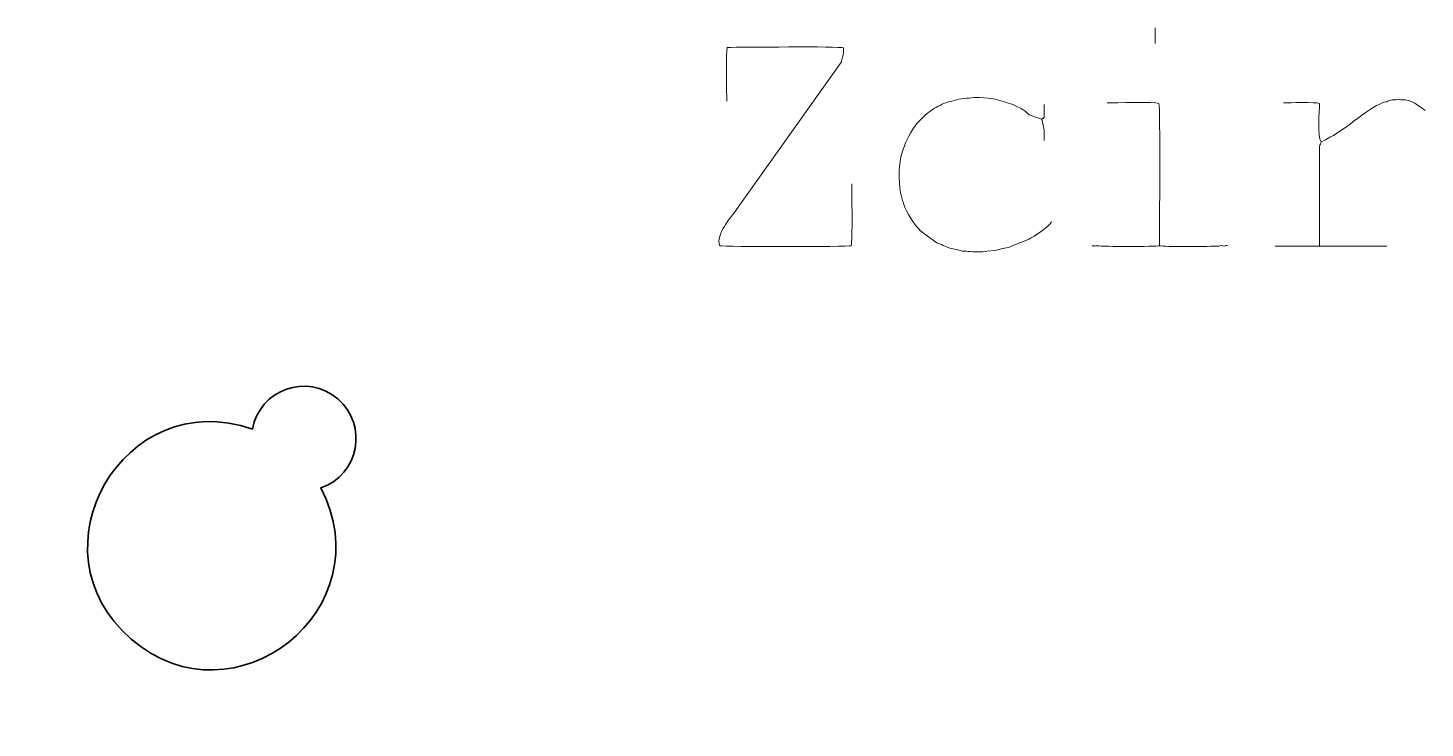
# Model space of a CAD drawing. Header units: centimetres. Extents: x -10.7 to 10.7, y -4.6 to 4.6.
# Drawn here: x 6.129 to 7.601, y -2.135 to -1.398 of the extents above; entities that cross this region are included whole.
import ezdxf

# ---------------------------------------------------------------- set-up
doc = ezdxf.new("R2010")
doc.units = ezdxf.units.CM
doc.header["$MEASUREMENT"] = 0
doc.layers.add('Layer 1', color=7, linetype='Continuous')

msp = doc.modelspace()

# ---------------------------------------------------------------- linework, layer by layer
at = {"layer": 'Layer 1', "color": 1, "lineweight": 20}
for points in [[(7.31652, -1.41425), (7.31652, -1.41425), (7.31652, -1.39778), (7.31652, -1.39778)], [(7.4897, -1.62774), (7.4897, -1.62774), (7.56068, -1.62774), (7.56068, -1.62774)]]:
    msp.add_open_spline(points, degree=3, dxfattribs=at)
for points, knots in [([(6.99685, -1.56187), (6.99685, -1.5709), (6.99788, -1.62307), (6.99628, -1.62717), (6.99628, -1.62717), (6.99309, -1.62841), (6.86093, -1.62841), (6.85774, -1.62717), (6.85774, -1.62717), (6.85322, -1.61553), (6.86945, -1.59758), (6.87553, -1.58913), (6.87553, -1.58913), (6.87553, -1.58913), (6.98606, -1.43355), (6.98606, -1.43355), (6.98606, -1.43355), (6.98625, -1.43106), (6.98756, -1.42627), (6.98833, -1.4239), (6.98833, -1.4239), (6.98833, -1.4239), (6.98833, -1.41879), (6.98833, -1.41879), (6.98833, -1.41879), (6.98356, -1.41694), (6.88023, -1.41822), (6.86569, -1.41822), (6.86569, -1.41822), (6.86397, -1.42263), (6.86512, -1.46649), (6.86512, -1.475)], [0, 0, 0, 0, 0.1111111111111111, 0.1111111111111111, 0.1111111111111111, 0.1111111111111111, 0.2222222222222222, 0.2222222222222222, 0.2222222222222222, 0.2222222222222222, 0.3333333333333333, 0.3333333333333333, 0.3333333333333333, 0.3333333333333333, 0.4444444444444444, 0.4444444444444444, 0.4444444444444444, 0.4444444444444444, 0.5555555555555556, 0.5555555555555556, 0.5555555555555556, 0.5555555555555556, 0.6666666666666666, 0.6666666666666666, 0.6666666666666666, 0.6666666666666666, 0.7777777777777778, 0.7777777777777778, 0.7777777777777778, 0.7777777777777778, 1, 1, 1, 1]), ([(7.2075, -1.60219), (7.20437, -1.60731), (7.1888, -1.61762), (7.18366, -1.62021), (7.18366, -1.62021), (7.17727, -1.62341), (7.16846, -1.62585), (7.16322, -1.62887), (7.16322, -1.62887), (7.15991, -1.62913), (7.15108, -1.63125), (7.14789, -1.63228), (7.14789, -1.63228), (7.14789, -1.63228), (7.13937, -1.63285), (7.13937, -1.63285), (7.13937, -1.63285), (7.13497, -1.63428), (7.12475, -1.63342), (7.1195, -1.63342), (7.1195, -1.63342), (7.11697, -1.6326), (7.11602, -1.63285), (7.11325, -1.63285), (7.11325, -1.63285), (7.10923, -1.63155), (7.10437, -1.63101), (7.10019, -1.62982), (7.10019, -1.62982), (7.09584, -1.62858), (7.09029, -1.62512), (7.08656, -1.62433), (7.08656, -1.62433), (7.08656, -1.62433), (7.07237, -1.61411), (7.07237, -1.61411), (7.07237, -1.61411), (7.06433, -1.60748), (7.05719, -1.59633), (7.05292, -1.58686), (7.05292, -1.58686), (7.05066, -1.58183), (7.0483, -1.57219), (7.04738, -1.56642), (7.04738, -1.56642), (7.04738, -1.56642), (7.04682, -1.55506), (7.04682, -1.55506), (7.04682, -1.55506), (7.04682, -1.55506), (7.04682, -1.55165), (7.04682, -1.55165), (7.04682, -1.55165), (7.04684, -1.55152), (7.04674, -1.54465), (7.04738, -1.54087), (7.04738, -1.54087), (7.04738, -1.54087), (7.04852, -1.53348), (7.04852, -1.53348), (7.04852, -1.53348), (7.05408, -1.51635), (7.05514, -1.51369), (7.06555, -1.49828), (7.06555, -1.49828), (7.06555, -1.49828), (7.07464, -1.4892), (7.07464, -1.4892), (7.07464, -1.4892), (7.07898, -1.48626), (7.0851, -1.48057), (7.08997, -1.47954), (7.08997, -1.47954), (7.09547, -1.47551), (7.10352, -1.47492), (7.10984, -1.47273), (7.10984, -1.47273), (7.11718, -1.47206), (7.12393, -1.47103), (7.13142, -1.47103), (7.13142, -1.47103), (7.13142, -1.47103), (7.1405, -1.47159), (7.1405, -1.47159), (7.1405, -1.47159), (7.1405, -1.47159), (7.14789, -1.47273), (7.14789, -1.47273), (7.14789, -1.47273), (7.16098, -1.47697), (7.17267, -1.47845), (7.18366, -1.4892), (7.18366, -1.4892), (7.18743, -1.49056), (7.19392, -1.4931), (7.19728, -1.49374), (7.19728, -1.49374), (7.19866, -1.49295), (7.19823, -1.49336), (7.19956, -1.49203), (7.19956, -1.49203), (7.19956, -1.49203), (7.19956, -1.47841), (7.19956, -1.47841)], [0, 0, 0, 0, 0.037037037037037, 0.037037037037037, 0.037037037037037, 0.037037037037037, 0.0740740740740741, 0.0740740740740741, 0.0740740740740741, 0.0740740740740741, 0.1111111111111111, 0.1111111111111111, 0.1111111111111111, 0.1111111111111111, 0.1481481481481481, 0.1481481481481481, 0.1481481481481481, 0.1481481481481481, 0.1851851851851852, 0.1851851851851852, 0.1851851851851852, 0.1851851851851852, 0.2222222222222222, 0.2222222222222222, 0.2222222222222222, 0.2222222222222222, 0.2592592592592592, 0.2592592592592592, 0.2592592592592592, 0.2592592592592592, 0.2962962962962963, 0.2962962962962963, 0.2962962962962963, 0.2962962962962963, 0.3333333333333333, 0.3333333333333333, 0.3333333333333333, 0.3333333333333333, 0.3703703703703703, 0.3703703703703703, 0.3703703703703703, 0.3703703703703703, 0.4074074074074074, 0.4074074074074074, 0.4074074074074074, 0.4074074074074074, 0.4444444444444444, 0.4444444444444444, 0.4444444444444444, 0.4444444444444444, 0.4814814814814815, 0.4814814814814815, 0.4814814814814815, 0.4814814814814815, 0.5185185185185185, 0.5185185185185185, 0.5185185185185185, 0.5185185185185185, 0.5555555555555556, 0.5555555555555556, 0.5555555555555556, 0.5555555555555556, 0.5925925925925926, 0.5925925925925926, 0.5925925925925926, 0.5925925925925926, 0.6296296296296297, 0.6296296296296297, 0.6296296296296297, 0.6296296296296297, 0.6666666666666666, 0.6666666666666666, 0.6666666666666666, 0.6666666666666666, 0.7037037037037037, 0.7037037037037037, 0.7037037037037037, 0.7037037037037037, 0.7407407407407407, 0.7407407407407407, 0.7407407407407407, 0.7407407407407407, 0.7777777777777778, 0.7777777777777778, 0.7777777777777778, 0.7777777777777778, 0.8148148148148148, 0.8148148148148148, 0.8148148148148148, 0.8148148148148148, 0.8518518518518519, 0.8518518518518519, 0.8518518518518519, 0.8518518518518519, 0.8888888888888888, 0.8888888888888888, 0.8888888888888888, 0.8888888888888888, 0.9259259259259259, 0.9259259259259259, 0.9259259259259259, 0.9259259259259259, 1, 1, 1, 1]), ([(7.25009, -1.62717), (7.25221, -1.62717), (7.25114, -1.62721), (7.25236, -1.62774), (7.25236, -1.62774), (7.25447, -1.62706), (7.25399, -1.62717), (7.25634, -1.62717), (7.25634, -1.62717), (7.2601, -1.62839), (7.31731, -1.62839), (7.32107, -1.62717), (7.32107, -1.62717), (7.32107, -1.61046), (7.32224, -1.48176), (7.3205, -1.47727), (7.3205, -1.47727), (7.31617, -1.47559), (7.27424, -1.4767), (7.26599, -1.4767)], [0, 0, 0, 0, 0.1666666666666667, 0.1666666666666667, 0.1666666666666667, 0.1666666666666667, 0.3333333333333333, 0.3333333333333333, 0.3333333333333333, 0.3333333333333333, 0.5, 0.5, 0.5, 0.5, 0.6666666666666666, 0.6666666666666666, 0.6666666666666666, 0.6666666666666666, 1, 1, 1, 1]), ([(7.60099, -1.48465), (7.59665, -1.48203), (7.58985, -1.47525), (7.58169, -1.47386), (7.58169, -1.47386), (7.57732, -1.47313), (7.56875, -1.47318), (7.56465, -1.47386), (7.56465, -1.47386), (7.56273, -1.47453), (7.5625, -1.47452), (7.56068, -1.47557), (7.56068, -1.47557), (7.55672, -1.47587), (7.55332, -1.47795), (7.54989, -1.47954), (7.54989, -1.47954), (7.54364, -1.48267), (7.52497, -1.49648), (7.51866, -1.50169), (7.51866, -1.50169), (7.51866, -1.50169), (7.5045, -1.51113), (7.5045, -1.51113), (7.5045, -1.51113), (7.50078, -1.51241), (7.49521, -1.51687), (7.49141, -1.51759), (7.49141, -1.51759), (7.48746, -1.51321), (7.4897, -1.4848), (7.4897, -1.47727), (7.4897, -1.47727), (7.48556, -1.47566), (7.45833, -1.4767), (7.45166, -1.4767)], [0, 0, 0, 0, 0.1, 0.1, 0.1, 0.1, 0.2, 0.2, 0.2, 0.2, 0.3, 0.3, 0.3, 0.3, 0.4, 0.4, 0.4, 0.4, 0.5, 0.5, 0.5, 0.5, 0.6, 0.6, 0.6, 0.6, 0.7, 0.7, 0.7, 0.7, 0.8, 0.8, 0.8, 0.8, 1, 1, 1, 1]), ([(7.19956, -1.51645), (7.19956, -1.51645), (7.19956, -1.50566), (7.19956, -1.50566), (7.19956, -1.50566), (7.19956, -1.50566), (7.19899, -1.50169), (7.19899, -1.50169), (7.19899, -1.50169), (7.19899, -1.50169), (7.19728, -1.49374), (7.19728, -1.49374)], [0, 0, 0, 0, 0.25, 0.25, 0.25, 0.25, 0.5, 0.5, 0.5, 0.5, 1, 1, 1, 1]), ([(7.44314, -1.62774), (7.44314, -1.62774), (7.4897, -1.62774), (7.4897, -1.62774), (7.4897, -1.62774), (7.4897, -1.62774), (7.4897, -1.5227), (7.4897, -1.5227), (7.4897, -1.5227), (7.4905, -1.52071), (7.49099, -1.51979), (7.49141, -1.51759)], [0, 0, 0, 0, 0.25, 0.25, 0.25, 0.25, 0.5, 0.5, 0.5, 0.5, 1, 1, 1, 1]), ([(7.32107, -1.62717), (7.32509, -1.62873), (7.37481, -1.62774), (7.38352, -1.62774), (7.38352, -1.62774), (7.38617, -1.62688), (7.38656, -1.62688), (7.3892, -1.62774), (7.3892, -1.62774), (7.39129, -1.62693), (7.39078, -1.62717), (7.39318, -1.62717)], [0, 0, 0, 0, 0.25, 0.25, 0.25, 0.25, 0.5, 0.5, 0.5, 0.5, 1, 1, 1, 1])]:
    msp.add_open_spline(points, degree=3, knots=knots, dxfattribs=at)
at = {"layer": 'Layer 1', "color": 5, "lineweight": 35}
msp.add_open_spline([(6.36538, -1.82045), (6.2298, -1.77301), (6.12877, -1.94806), (6.23767, -2.04172), (6.23767, -2.04172), (6.34657, -2.13538), (6.50453, -2.00929), (6.43733, -1.88233), (6.43733, -1.88233), (6.47753, -1.86855), (6.48758, -1.81632), (6.45535, -1.78861), (6.45535, -1.78861), (6.42313, -1.7609), (6.373, -1.77864), (6.36538, -1.82045)], degree=3, knots=[0, 0, 0, 0, 0.2, 0.2, 0.2, 0.2, 0.4, 0.4, 0.4, 0.4, 0.6, 0.6, 0.6, 0.6, 1, 1, 1, 1], dxfattribs=at)

doc.saveas('drawing.dxf')
